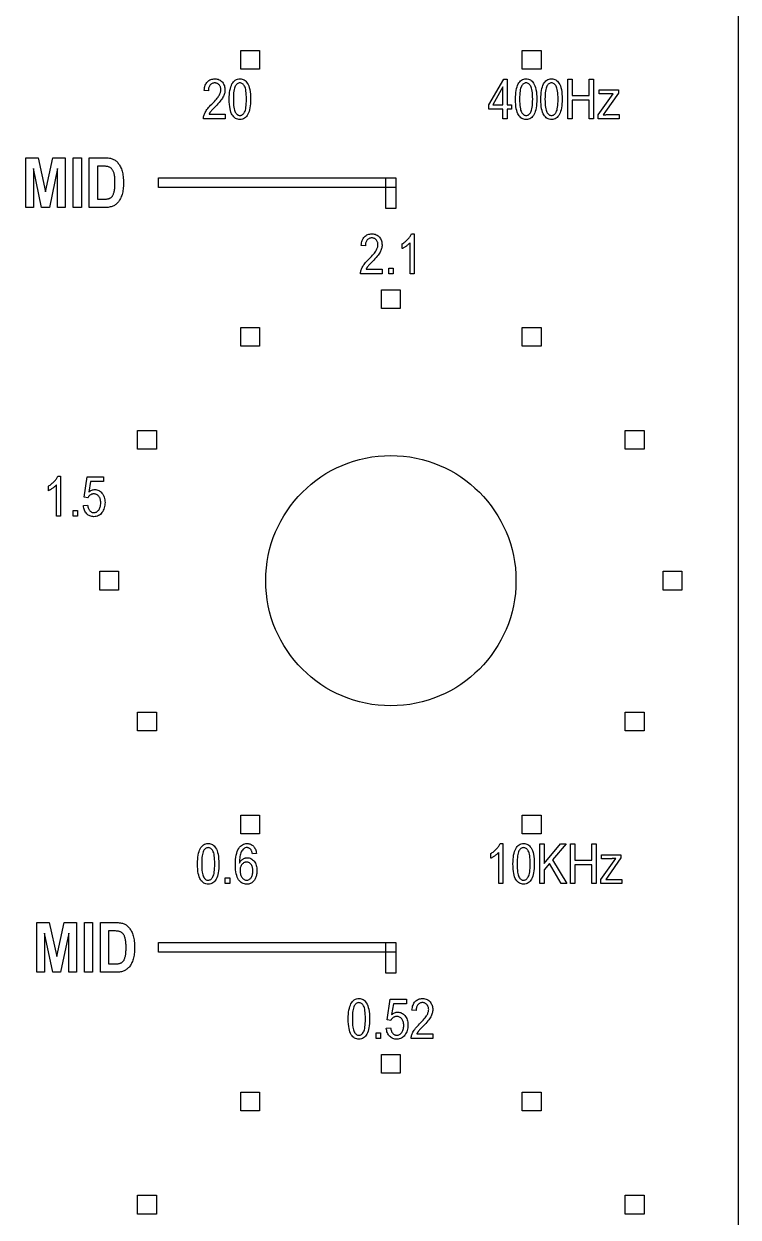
# Model space of a CAD drawing. Header units: millimetres. Extents: x 0 to 40, y 0 to 514.
# Drawn here: x 19.75 to 40.3, y 386.69 to 421.02 of the extents above; entities that cross this region are included whole.
import ezdxf

# ---------------------------------------------------------------- set-up
doc = ezdxf.new("R2010")
doc.units = ezdxf.units.MM
for name, color, linetype in [('CUT', 1, 'CONTINUOUS'), ('LEGEND', 2, 'CONTINUOUS'), ('OUTLINE', 7, 'CONTINUOUS')]:
    doc.layers.add(name, color=color, linetype=linetype)

msp = doc.modelspace()

# ---------------------------------------------------------------- linework, layer by layer
at = {"layer": 'CUT'}
msp.add_circle((30.31, 405), 3.6, dxfattribs=at)
at = {"layer": 'LEGEND'}
for points in [[(25.99, 420.2552), (26.53, 420.2552), (26.53, 419.7152), (25.99, 419.7152)], [(34.09, 420.2552), (34.63, 420.2552), (34.63, 419.7152), (34.09, 419.7152)], [(25.5405, 418.4219), (25.5405, 418.2867), (24.9194, 418.2867), (24.9196, 418.3075), (24.9216, 418.3289), (24.9253, 418.351), (24.9306, 418.3736), (24.9377, 418.3969), (24.9464, 418.4207), (24.9568, 418.4452), (24.969, 418.4703), (24.9833, 418.4963), (25.0004, 418.5234), (25.0201, 418.5516), (25.0425, 418.581), (25.0676, 418.6116), (25.0955, 418.6433), (25.126, 418.6761), (25.1592, 418.7101), (25.1979, 418.7492), (25.2331, 418.786), (25.2648, 418.8206), (25.293, 418.8528), (25.3177, 418.8828), (25.339, 418.9105), (25.3567, 418.9359), (25.3709, 418.959), (25.3827, 418.9808), (25.3928, 419.0022), (25.4014, 419.0232), (25.4084, 419.0438), (25.4139, 419.0641), (25.4178, 419.084), (25.4202, 419.1035), (25.4209, 419.1226), (25.4201, 419.144), (25.4177, 419.1644), (25.4137, 419.1837), (25.4081, 419.202), (25.4009, 419.2194), (25.3922, 419.2357), (25.3818, 419.2509), (25.3698, 419.2652), (25.3566, 419.2781), (25.3427, 419.2893), (25.328, 419.2988), (25.3126, 419.3065), (25.2965, 419.3126), (25.2796, 419.3169), (25.262, 419.3194), (25.2436, 419.3203), (25.2239, 419.3194), (25.2052, 419.3166), (25.1873, 419.3119), (25.1704, 419.3055), (25.1543, 419.2971), (25.1392, 419.2869), (25.1249, 419.2748), (25.1116, 419.2609), (25.0995, 419.2453), (25.089, 419.228), (25.0801, 419.2091), (25.0729, 419.1887), (25.0673, 419.1666), (25.0632, 419.1429), (25.0608, 419.1175), (25.06, 419.0906), (24.9413, 419.1055), (24.9454, 419.1454), (24.9518, 419.1828), (24.9602, 419.2176), (24.9708, 419.2499), (24.9836, 419.2796), (24.9985, 419.3068), (25.0155, 419.3314), (25.0346, 419.3535), (25.0556, 419.373), (25.0782, 419.3899), (25.1024, 419.4042), (25.1283, 419.4159), (25.1557, 419.425), (25.1847, 419.4315), (25.2153, 419.4354), (25.2475, 419.4367), (25.2823, 419.4352), (25.315, 419.4307), (25.3455, 419.4231), (25.3738, 419.4125), (25.3999, 419.3989), (25.4238, 419.3822), (25.4455, 419.3625), (25.4651, 419.3398), (25.4824, 419.3152), (25.4974, 419.2897), (25.5101, 419.2634), (25.5204, 419.2363), (25.5285, 419.2084), (25.5343, 419.1796), (25.5378, 419.15), (25.5389, 419.1195), (25.538, 419.0923), (25.5353, 419.0654), (25.5308, 419.0387), (25.5245, 419.0124), (25.5163, 418.9863), (25.5064, 418.9605), (25.4946, 418.935), (25.4811, 418.9098), (25.465, 418.8836), (25.4457, 418.8554), (25.4231, 418.8251), (25.3973, 418.7927), (25.3682, 418.7582), (25.3359, 418.7216), (25.3004, 418.6829), (25.2616, 418.6422), (25.2369, 418.6169), (25.2146, 418.5936), (25.1945, 418.5725), (25.1767, 418.5535), (25.1612, 418.5366), (25.148, 418.5218), (25.137, 418.509), (25.1284, 418.4984), (25.121, 418.4889), (25.114, 418.4793), (25.1074, 418.4697), (25.1011, 418.4601), (25.0952, 418.4506), (25.0896, 418.441), (25.0844, 418.4314), (25.0795, 418.4219)], [(25.6623, 418.8515), (25.6636, 418.9214), (25.6672, 418.9869), (25.6733, 419.0481), (25.6818, 419.1049), (25.6927, 419.1573), (25.7061, 419.2053), (25.7219, 419.249), (25.7401, 419.2883), (25.7607, 419.3231), (25.7836, 419.3532), (25.8088, 419.3787), (25.8363, 419.3996), (25.8661, 419.4158), (25.8982, 419.4274), (25.9326, 419.4344), (25.9694, 419.4367), (26.0021, 419.4348), (26.033, 419.4292), (26.0621, 419.4198), (26.0895, 419.4066), (26.1151, 419.3897), (26.1389, 419.369), (26.1609, 419.3446), (26.1811, 419.3164), (26.2031, 419.2773), (26.2221, 419.2328), (26.2382, 419.1829), (26.2514, 419.1275), (26.2617, 419.0667), (26.269, 419.0004), (26.2734, 418.9287), (26.2748, 418.8515), (26.2736, 418.782), (26.27, 418.7168), (26.264, 418.6559), (26.2555, 418.5993), (26.2446, 418.547), (26.2313, 418.499), (26.2156, 418.4554), (26.1975, 418.416), (26.177, 418.3811), (26.1541, 418.3509), (26.1289, 418.3253), (26.1014, 418.3044), (26.0715, 418.2881), (26.0393, 418.2765), (26.0047, 418.2695), (25.9678, 418.2672), (25.935, 418.2692), (25.9037, 418.2754), (25.8739, 418.2856), (25.8456, 418.3), (25.8189, 418.3184), (25.7937, 418.341), (25.77, 418.3677), (25.7479, 418.3984), (25.7278, 418.4342), (25.7105, 418.476), (25.6958, 418.5237), (25.6837, 418.5773), (25.6744, 418.6369), (25.6677, 418.7025), (25.6637, 418.7741), (25.6623, 418.8515)], [(25.7803, 418.8515), (25.7811, 418.7847), (25.7837, 418.7236), (25.7878, 418.6682), (25.7937, 418.6186), (25.8012, 418.5748), (25.8104, 418.5367), (25.8213, 418.5043), (25.8338, 418.4777), (25.8477, 418.4555), (25.8625, 418.4362), (25.8782, 418.4199), (25.8949, 418.4065), (25.9125, 418.3961), (25.931, 418.3887), (25.9505, 418.3843), (25.9709, 418.3828), (25.9903, 418.3843), (26.0088, 418.3888), (26.0265, 418.3963), (26.0434, 418.4068), (26.0595, 418.4203), (26.0748, 418.4369), (26.0893, 418.4564), (26.103, 418.4789), (26.1154, 418.5057), (26.1262, 418.5382), (26.1353, 418.5763), (26.1428, 418.6201), (26.1486, 418.6695), (26.1528, 418.7245), (26.1553, 418.7852), (26.1561, 418.8515), (26.1553, 418.9186), (26.1527, 418.9798), (26.1486, 419.0353), (26.1427, 419.0849), (26.1352, 419.1288), (26.126, 419.1669), (26.1151, 419.1992), (26.1026, 419.2258), (26.0887, 419.2479), (26.0738, 419.2671), (26.058, 419.2834), (26.0412, 419.2967), (26.0233, 419.307), (26.0045, 419.3144), (25.9847, 419.3188), (25.9639, 419.3203), (25.9448, 419.3188), (25.9264, 419.3143), (25.9089, 419.3068), (25.8921, 419.2963), (25.8762, 419.2828), (25.861, 419.2662), (25.8466, 419.2467), (25.833, 419.2242), (25.8207, 419.1974), (25.81, 419.1649), (25.8009, 419.1268), (25.7935, 419.083), (25.7877, 419.0336), (25.7836, 418.9786), (25.7811, 418.9179), (25.7803, 418.8515)], [(33.5358, 418.2867), (33.5358, 418.5609), (33.1288, 418.5609), (33.1288, 418.6898), (33.5577, 419.432), (33.6514, 419.432), (33.6514, 418.6898), (33.7788, 418.6898), (33.7788, 418.5609), (33.6514, 418.5609), (33.6514, 418.2867)], [(33.5358, 418.6898), (33.5358, 419.2062), (33.242, 418.6898)], [(33.8959, 418.8515), (33.8972, 418.9214), (33.9008, 418.9869), (33.9069, 419.0481), (33.9154, 419.1049), (33.9263, 419.1573), (33.9397, 419.2053), (33.9555, 419.249), (33.9737, 419.2883), (33.9943, 419.3231), (34.0172, 419.3532), (34.0424, 419.3787), (34.0699, 419.3996), (34.0997, 419.4158), (34.1318, 419.4274), (34.1662, 419.4344), (34.203, 419.4367), (34.2357, 419.4348), (34.2666, 419.4292), (34.2957, 419.4198), (34.3231, 419.4066), (34.3487, 419.3897), (34.3725, 419.369), (34.3945, 419.3446), (34.4147, 419.3164), (34.4367, 419.2773), (34.4557, 419.2328), (34.4718, 419.1829), (34.485, 419.1275), (34.4953, 419.0667), (34.5026, 419.0004), (34.507, 418.9287), (34.5084, 418.8515), (34.5072, 418.782), (34.5036, 418.7168), (34.4976, 418.6559), (34.4891, 418.5993), (34.4782, 418.547), (34.4649, 418.499), (34.4492, 418.4554), (34.4311, 418.416), (34.4106, 418.3811), (34.3877, 418.3509), (34.3625, 418.3253), (34.335, 418.3044), (34.3051, 418.2881), (34.2729, 418.2765), (34.2383, 418.2695), (34.2014, 418.2672), (34.1686, 418.2692), (34.1373, 418.2754), (34.1075, 418.2856), (34.0792, 418.3), (34.0525, 418.3184), (34.0273, 418.341), (34.0036, 418.3677), (33.9815, 418.3984), (33.9614, 418.4342), (33.9441, 418.476), (33.9294, 418.5237), (33.9173, 418.5773), (33.908, 418.6369), (33.9013, 418.7025), (33.8973, 418.7741), (33.8959, 418.8515)], [(34.0139, 418.8515), (34.0147, 418.7847), (34.0173, 418.7236), (34.0214, 418.6682), (34.0273, 418.6186), (34.0348, 418.5748), (34.044, 418.5367), (34.0549, 418.5043), (34.0674, 418.4777), (34.0813, 418.4555), (34.0961, 418.4362), (34.1118, 418.4199), (34.1285, 418.4065), (34.1461, 418.3961), (34.1646, 418.3887), (34.1841, 418.3843), (34.2045, 418.3828), (34.2239, 418.3843), (34.2424, 418.3888), (34.2601, 418.3963), (34.277, 418.4068), (34.2931, 418.4203), (34.3084, 418.4369), (34.3229, 418.4564), (34.3366, 418.4789), (34.349, 418.5057), (34.3598, 418.5382), (34.3689, 418.5763), (34.3764, 418.6201), (34.3822, 418.6695), (34.3864, 418.7245), (34.3889, 418.7852), (34.3897, 418.8515), (34.3889, 418.9186), (34.3863, 418.9798), (34.3822, 419.0353), (34.3763, 419.0849), (34.3688, 419.1288), (34.3596, 419.1669), (34.3487, 419.1992), (34.3362, 419.2258), (34.3223, 419.2479), (34.3074, 419.2671), (34.2916, 419.2834), (34.2747, 419.2967), (34.2569, 419.307), (34.2381, 419.3144), (34.2183, 419.3188), (34.1975, 419.3203), (34.1784, 419.3188), (34.16, 419.3143), (34.1425, 419.3068), (34.1257, 419.2963), (34.1098, 419.2828), (34.0946, 419.2662), (34.0802, 419.2467), (34.0666, 419.2242), (34.0543, 419.1974), (34.0436, 419.1649), (34.0345, 419.1268), (34.0271, 419.083), (34.0213, 419.0336), (34.0172, 418.9786), (34.0147, 418.9179), (34.0139, 418.8515)], [(34.6256, 418.8515), (34.6268, 418.9214), (34.6305, 418.9869), (34.6366, 419.0481), (34.6451, 419.1049), (34.656, 419.1573), (34.6694, 419.2053), (34.6851, 419.249), (34.7034, 419.2883), (34.7239, 419.3231), (34.7468, 419.3532), (34.772, 419.3787), (34.7996, 419.3996), (34.8294, 419.4158), (34.8615, 419.4274), (34.8959, 419.4344), (34.9327, 419.4367), (34.9654, 419.4348), (34.9963, 419.4292), (35.0254, 419.4198), (35.0528, 419.4066), (35.0783, 419.3897), (35.1021, 419.369), (35.1241, 419.3446), (35.1444, 419.3164), (35.1663, 419.2773), (35.1854, 419.2328), (35.2015, 419.1829), (35.2147, 419.1275), (35.2249, 419.0667), (35.2323, 419.0004), (35.2367, 418.9287), (35.2381, 418.8515), (35.2369, 418.782), (35.2333, 418.7168), (35.2272, 418.6559), (35.2188, 418.5993), (35.2079, 418.547), (35.1946, 418.499), (35.1789, 418.4554), (35.1608, 418.416), (35.1403, 418.3811), (35.1174, 418.3509), (35.0922, 418.3253), (35.0647, 418.3044), (35.0348, 418.2881), (35.0026, 418.2765), (34.968, 418.2695), (34.9311, 418.2672), (34.8983, 418.2692), (34.867, 418.2754), (34.8372, 418.2856), (34.8089, 418.3), (34.7822, 418.3184), (34.757, 418.341), (34.7333, 418.3677), (34.7112, 418.3984), (34.6911, 418.4342), (34.6737, 418.476), (34.659, 418.5237), (34.647, 418.5773), (34.6377, 418.6369), (34.631, 418.7025), (34.627, 418.7741), (34.6256, 418.8515)], [(34.7436, 418.8515), (34.7444, 418.7847), (34.7469, 418.7236), (34.7511, 418.6682), (34.757, 418.6186), (34.7645, 418.5748), (34.7737, 418.5367), (34.7846, 418.5043), (34.7971, 418.4777), (34.811, 418.4555), (34.8257, 418.4362), (34.8415, 418.4199), (34.8581, 418.4065), (34.8758, 418.3961), (34.8943, 418.3887), (34.9138, 418.3843), (34.9342, 418.3828), (34.9535, 418.3843), (34.9721, 418.3888), (34.9898, 418.3963), (35.0067, 418.4068), (35.0228, 418.4203), (35.0381, 418.4369), (35.0526, 418.4564), (35.0662, 418.4789), (35.0787, 418.5057), (35.0895, 418.5382), (35.0986, 418.5763), (35.1061, 418.6201), (35.1119, 418.6695), (35.1161, 418.7245), (35.1185, 418.7852), (35.1194, 418.8515), (35.1185, 418.9186), (35.116, 418.9798), (35.1118, 419.0353), (35.106, 419.0849), (35.0985, 419.1288), (35.0893, 419.1669), (35.0784, 419.1992), (35.0659, 419.2258), (35.052, 419.2479), (35.0371, 419.2671), (35.0213, 419.2834), (35.0044, 419.2967), (34.9866, 419.307), (34.9678, 419.3144), (34.948, 419.3188), (34.9272, 419.3203), (34.9081, 419.3188), (34.8897, 419.3143), (34.8722, 419.3068), (34.8554, 419.2963), (34.8394, 419.2828), (34.8243, 419.2662), (34.8099, 419.2467), (34.7963, 419.2242), (34.784, 419.1974), (34.7733, 419.1649), (34.7642, 419.1268), (34.7568, 419.083), (34.751, 419.0336), (34.7469, 418.9786), (34.7444, 418.9179), (34.7436, 418.8515)], [(35.4037, 418.2867), (35.4037, 419.432), (35.528, 419.432), (35.528, 418.9617), (36.0162, 418.9617), (36.0162, 419.432), (36.1405, 419.432), (36.1405, 418.2867), (36.0162, 418.2867), (36.0162, 418.8265), (35.528, 418.8265), (35.528, 418.2867)], [(36.2756, 418.2867), (36.2756, 418.4008), (36.7092, 419.007), (36.6909, 419.0059), (36.6732, 419.005), (36.6561, 419.0042), (36.6395, 419.0035), (36.6235, 419.003), (36.608, 419.0026), (36.5931, 419.0024), (36.5787, 419.0023), (36.3014, 419.0023), (36.3014, 419.1164), (36.8577, 419.1164), (36.8577, 419.0234), (36.4889, 418.4969), (36.4178, 418.4008), (36.437, 418.4024), (36.4559, 418.4038), (36.4745, 418.4051), (36.4928, 418.406), (36.5108, 418.4068), (36.5286, 418.4074), (36.546, 418.4077), (36.5631, 418.4078), (36.878, 418.4078), (36.878, 418.2867)], [(19.8111, 415.7342), (19.8111, 417.1658), (20.1656, 417.1658), (20.3785, 416.1893), (20.5895, 417.1658), (20.9449, 417.1658), (20.9449, 415.7342), (20.7252, 415.7342), (20.7252, 416.8611), (20.4918, 415.7342), (20.2633, 415.7342), (20.0318, 416.8611), (20.0318, 415.7342)], [(21.1734, 415.7342), (21.1734, 417.1658), (21.4098, 417.1658), (21.4098, 415.7342)], [(21.6354, 417.1658), (22.068, 417.1658), (22.1077, 417.1652), (22.145, 417.1635), (22.1797, 417.1607), (22.2119, 417.1567), (22.2416, 417.1515), (22.2687, 417.1452), (22.2934, 417.1378), (22.3155, 417.1292), (22.3362, 417.1193), (22.3565, 417.1077), (22.3763, 417.0947), (22.3957, 417.08), (22.4147, 417.0638), (22.4334, 417.046), (22.4516, 417.0266), (22.4693, 417.0057), (22.4864, 416.9831), (22.5026, 416.959), (22.5178, 416.9332), (22.5321, 416.9058), (22.5454, 416.8768), (22.5578, 416.8462), (22.5692, 416.8139), (22.5797, 416.7801), (22.5891, 416.7444), (22.5972, 416.7065), (22.6041, 416.6666), (22.6097, 416.6246), (22.6141, 416.5804), (22.6172, 416.5342), (22.6191, 416.4858), (22.6197, 416.4354), (22.6191, 416.3897), (22.6171, 416.3456), (22.6138, 416.303), (22.6092, 416.2619), (22.6033, 416.2223), (22.5961, 416.1842), (22.5876, 416.1477), (22.5777, 416.1126), (22.5669, 416.0792), (22.5553, 416.0476), (22.5431, 416.0177), (22.5301, 415.9897), (22.5165, 415.9634), (22.5021, 415.9389), (22.4871, 415.9162), (22.4713, 415.8953), (22.4548, 415.8759), (22.4374, 415.8577), (22.4192, 415.8408), (22.4001, 415.8251), (22.3802, 415.8107), (22.3595, 415.7974), (22.3379, 415.7855), (22.3155, 415.7747), (22.2919, 415.7652), (22.2666, 415.757), (22.2397, 415.75), (22.2112, 415.7443), (22.181, 415.7399), (22.1492, 415.7367), (22.1157, 415.7348), (22.0807, 415.7342), (21.6354, 415.7342)], [(21.8717, 416.9236), (21.8717, 415.9754), (22.0494, 415.9754), (22.077, 415.9757), (22.1026, 415.9767), (22.1262, 415.9784), (22.1479, 415.9808), (22.1676, 415.9838), (22.1854, 415.9875), (22.2011, 415.9918), (22.2149, 415.9969), (22.2275, 416.0026), (22.2394, 416.009), (22.2508, 416.0161), (22.2616, 416.0239), (22.2718, 416.0323), (22.2814, 416.0415), (22.2905, 416.0513), (22.2989, 416.0618), (22.3069, 416.0735), (22.3146, 416.0867), (22.3219, 416.1015), (22.3288, 416.1178), (22.3354, 416.1358), (22.3417, 416.1553), (22.3476, 416.1764), (22.3531, 416.199), (22.3582, 416.2234), (22.3625, 416.2496), (22.3662, 416.2777), (22.3692, 416.3077), (22.3716, 416.3395), (22.3733, 416.3732), (22.3743, 416.4087), (22.3746, 416.4461), (22.3743, 416.4848), (22.3732, 416.5215), (22.3715, 416.556), (22.3691, 416.5884), (22.366, 416.6187), (22.3622, 416.647), (22.3578, 416.6731), (22.3526, 416.6971), (22.3468, 416.7194), (22.3401, 416.7405), (22.3327, 416.7604), (22.3246, 416.7791), (22.3156, 416.7966), (22.3059, 416.8128), (22.2955, 416.8278), (22.2843, 416.8416), (22.2724, 416.8542), (22.2598, 416.8657), (22.2467, 416.8761), (22.2329, 416.8853), (22.2185, 416.8934), (22.2034, 416.9004), (22.1878, 416.9062), (22.1715, 416.9109), (22.1576, 416.9139), (22.1408, 416.9165), (22.1211, 416.9187), (22.0985, 416.9205), (22.073, 416.9218), (22.0446, 416.9228), (22.0133, 416.9234), (21.9791, 416.9236)], [(23.63, 416.59), (30.45, 416.59), (30.45, 416.31), (23.63, 416.31)], [(30.17, 416.59), (30.45, 416.59), (30.45, 415.71), (30.17, 415.71)], [(30.058, 413.9625), (30.058, 413.8273), (29.437, 413.8273), (29.4372, 413.8482), (29.4392, 413.8696), (29.4428, 413.8916), (29.4482, 413.9143), (29.4552, 413.9375), (29.464, 413.9614), (29.4744, 413.9859), (29.4866, 414.0109), (29.5009, 414.0369), (29.5179, 414.064), (29.5377, 414.0923), (29.5601, 414.1217), (29.5852, 414.1522), (29.6131, 414.1839), (29.6436, 414.2168), (29.6768, 414.2508), (29.7155, 414.2899), (29.7507, 414.3267), (29.7824, 414.3612), (29.8106, 414.3935), (29.8353, 414.4234), (29.8565, 414.4511), (29.8743, 414.4765), (29.8885, 414.4996), (29.9002, 414.5214), (29.9104, 414.5428), (29.919, 414.5638), (29.926, 414.5845), (29.9315, 414.6047), (29.9354, 414.6246), (29.9377, 414.6441), (29.9385, 414.6633), (29.9377, 414.6846), (29.9353, 414.705), (29.9313, 414.7243), (29.9257, 414.7427), (29.9185, 414.76), (29.9097, 414.7763), (29.8993, 414.7916), (29.8873, 414.8059), (29.8742, 414.8188), (29.8603, 414.83), (29.8456, 414.8394), (29.8302, 414.8472), (29.8141, 414.8532), (29.7972, 414.8575), (29.7795, 414.8601), (29.7612, 414.8609), (29.7415, 414.86), (29.7227, 414.8572), (29.7049, 414.8526), (29.6879, 414.8461), (29.6719, 414.8377), (29.6567, 414.8275), (29.6425, 414.8155), (29.6291, 414.8016), (29.6171, 414.7859), (29.6066, 414.7687), (29.5977, 414.7498), (29.5905, 414.7293), (29.5848, 414.7072), (29.5808, 414.6835), (29.5784, 414.6582), (29.5776, 414.6313), (29.4588, 414.6461), (29.463, 414.686), (29.4694, 414.7234), (29.4778, 414.7582), (29.4884, 414.7905), (29.5012, 414.8203), (29.516, 414.8474), (29.533, 414.8721), (29.5522, 414.8941), (29.5732, 414.9136), (29.5958, 414.9305), (29.62, 414.9448), (29.6458, 414.9565), (29.6733, 414.9656), (29.7023, 414.9721), (29.7329, 414.976), (29.7651, 414.9773), (29.7999, 414.9758), (29.8326, 414.9713), (29.8631, 414.9637), (29.8913, 414.9531), (29.9175, 414.9395), (29.9414, 414.9229), (29.9631, 414.9032), (29.9827, 414.8805), (30, 414.8558), (30.015, 414.8304), (30.0276, 414.8041), (30.038, 414.777), (30.0461, 414.749), (30.0519, 414.7202), (30.0553, 414.6906), (30.0565, 414.6602), (30.0556, 414.633), (30.0529, 414.606), (30.0484, 414.5794), (30.042, 414.553), (30.0339, 414.5269), (30.024, 414.5011), (30.0122, 414.4756), (29.9987, 414.4504), (29.9826, 414.4242), (29.9633, 414.396), (29.9407, 414.3657), (29.9149, 414.3333), (29.8858, 414.2988), (29.8535, 414.2622), (29.8179, 414.2236), (29.7791, 414.1828), (29.7545, 414.1575), (29.7321, 414.1343), (29.7121, 414.1132), (29.6943, 414.0941), (29.6788, 414.0772), (29.6655, 414.0624), (29.6546, 414.0497), (29.6459, 414.0391), (29.6386, 414.0295), (29.6316, 414.0199), (29.625, 414.0104), (29.6187, 414.0008), (29.6128, 413.9912), (29.6072, 413.9816), (29.602, 413.9721), (29.5971, 413.9625)], [(30.9791, 413.8273), (30.8635, 413.8273), (30.8635, 414.7234), (30.8531, 414.7117), (30.8419, 414.6999), (30.8298, 414.688), (30.8168, 414.6761), (30.803, 414.6641), (30.7884, 414.652), (30.7729, 414.6399), (30.7565, 414.6277), (30.7399, 414.6159), (30.7236, 414.6048), (30.7076, 414.5945), (30.692, 414.5849), (30.6768, 414.576), (30.6619, 414.5679), (30.6473, 414.5605), (30.633, 414.5539), (30.633, 414.6898), (30.6565, 414.7039), (30.6793, 414.7187), (30.7014, 414.7343), (30.7228, 414.7506), (30.7435, 414.7677), (30.7635, 414.7855), (30.7828, 414.8041), (30.8014, 414.8234), (30.819, 414.8431), (30.8352, 414.8626), (30.8501, 414.8821), (30.8636, 414.9014), (30.8758, 414.9205), (30.8866, 414.9396), (30.896, 414.9585), (30.9041, 414.9773), (30.9791, 414.9773)], [(30.2487, 413.8273), (30.2487, 413.9875), (30.3799, 413.9875), (30.3799, 413.8273)], [(30.04, 413.37), (30.58, 413.37), (30.58, 412.83), (30.04, 412.83)], [(25.99, 412.2848), (26.53, 412.2848), (26.53, 411.7448), (25.99, 411.7448)], [(34.09, 412.2848), (34.63, 412.2848), (34.63, 411.7448), (34.09, 411.7448)], [(23.0252, 409.32), (23.5652, 409.32), (23.5652, 408.78), (23.0252, 408.78)], [(37.0548, 409.32), (37.5948, 409.32), (37.5948, 408.78), (37.0548, 408.78)], [(20.8049, 406.8602), (20.6893, 406.8602), (20.6893, 407.7563), (20.6789, 407.7446), (20.6677, 407.7328), (20.6556, 407.7209), (20.6426, 407.709), (20.6288, 407.697), (20.6141, 407.6849), (20.5986, 407.6728), (20.5823, 407.6606), (20.5656, 407.6488), (20.5493, 407.6377), (20.5334, 407.6274), (20.5178, 407.6178), (20.5025, 407.6089), (20.4876, 407.6008), (20.473, 407.5934), (20.4588, 407.5868), (20.4588, 407.7227), (20.4823, 407.7368), (20.5051, 407.7516), (20.5272, 407.7672), (20.5486, 407.7835), (20.5693, 407.8006), (20.5893, 407.8184), (20.6086, 407.837), (20.6272, 407.8563), (20.6448, 407.876), (20.661, 407.8955), (20.6759, 407.915), (20.6894, 407.9343), (20.7015, 407.9534), (20.7124, 407.9725), (20.7218, 407.9914), (20.7299, 408.0102), (20.8049, 408.0102)], [(21.4651, 407.1602), (21.5862, 407.1727), (21.5902, 407.1463), (21.5954, 407.1215), (21.6017, 407.0986), (21.6091, 407.0773), (21.6176, 407.0578), (21.6272, 407.0401), (21.638, 407.0241), (21.6498, 407.0099), (21.6625, 406.9973), (21.6756, 406.9864), (21.6893, 406.9772), (21.7034, 406.9697), (21.7181, 406.9639), (21.7333, 406.9597), (21.7489, 406.9572), (21.7651, 406.9563), (21.7852, 406.9575), (21.8047, 406.961), (21.8234, 406.9669), (21.8414, 406.9752), (21.8588, 406.9858), (21.8754, 406.9987), (21.8913, 407.0141), (21.9065, 407.0317), (21.9204, 407.0514), (21.9324, 407.0729), (21.9427, 407.096), (21.951, 407.1209), (21.9575, 407.1475), (21.9621, 407.1758), (21.9649, 407.2058), (21.9658, 407.2376), (21.9649, 407.2674), (21.9623, 407.2955), (21.9578, 407.3218), (21.9515, 407.3465), (21.9434, 407.3694), (21.9335, 407.3906), (21.9219, 407.4101), (21.9084, 407.4278), (21.8936, 407.4437), (21.8779, 407.4574), (21.8612, 407.469), (21.8437, 407.4785), (21.8252, 407.4859), (21.8058, 407.4912), (21.7855, 407.4943), (21.7643, 407.4954), (21.7513, 407.4949), (21.7385, 407.4936), (21.726, 407.4913), (21.7136, 407.4881), (21.7014, 407.484), (21.6895, 407.4789), (21.6778, 407.473), (21.6662, 407.4661), (21.6551, 407.4584), (21.6446, 407.45), (21.6346, 407.4409), (21.6253, 407.431), (21.6166, 407.4205), (21.6084, 407.4092), (21.6009, 407.3972), (21.594, 407.3845), (21.4854, 407.4016), (21.5768, 407.9899), (22.0432, 407.9899), (22.0432, 407.8556), (21.669, 407.8556), (21.6182, 407.5477), (21.6392, 407.5646), (21.6606, 407.5792), (21.6823, 407.5915), (21.7043, 407.6016), (21.7266, 407.6095), (21.7493, 407.6151), (21.7723, 407.6185), (21.7955, 407.6196), (21.8245, 407.618), (21.8526, 407.6133), (21.8797, 407.6055), (21.9058, 407.5945), (21.9309, 407.5804), (21.9551, 407.5631), (21.9784, 407.5428), (22.0006, 407.5192), (22.021, 407.493), (22.0387, 407.4647), (22.0537, 407.4341), (22.0659, 407.4014), (22.0755, 407.3664), (22.0823, 407.3293), (22.0864, 407.29), (22.0877, 407.2485), (22.0864, 407.2073), (22.0823, 407.1675), (22.0755, 407.1293), (22.0659, 407.0926), (22.0537, 407.0573), (22.0387, 407.0236), (22.021, 406.9914), (22.0006, 406.9606), (21.9779, 406.9325), (21.9533, 406.9082), (21.9269, 406.8876), (21.8986, 406.8707), (21.8684, 406.8576), (21.8363, 406.8482), (21.8024, 406.8426), (21.7666, 406.8407), (21.7367, 406.842), (21.7081, 406.846), (21.6805, 406.8526), (21.6542, 406.8619), (21.6291, 406.8738), (21.6051, 406.8884), (21.5824, 406.9056), (21.5608, 406.9255), (21.5409, 406.9477), (21.5233, 406.9719), (21.5079, 406.9982), (21.4948, 407.0266), (21.484, 407.0569), (21.4754, 407.0893), (21.4691, 407.1238), (21.4651, 407.1602)], [(21.169, 406.8602), (21.169, 407.0204), (21.3002, 407.0204), (21.3002, 406.8602)], [(21.94, 405.27), (22.48, 405.27), (22.48, 404.73), (21.94, 404.73)], [(38.14, 405.27), (38.68, 405.27), (38.68, 404.73), (38.14, 404.73)], [(23.0252, 401.22), (23.5652, 401.22), (23.5652, 400.68), (23.0252, 400.68)], [(37.0548, 401.22), (37.5948, 401.22), (37.5948, 400.68), (37.0548, 400.68)], [(25.99, 398.2552), (26.53, 398.2552), (26.53, 397.7152), (25.99, 397.7152)], [(34.09, 398.2552), (34.63, 398.2552), (34.63, 397.7152), (34.09, 397.7152)], [(24.7502, 396.8515), (24.7514, 396.9214), (24.7551, 396.9869), (24.7612, 397.0481), (24.7697, 397.1049), (24.7806, 397.1573), (24.794, 397.2053), (24.8097, 397.249), (24.828, 397.2883), (24.8486, 397.3231), (24.8715, 397.3532), (24.8967, 397.3787), (24.9242, 397.3996), (24.954, 397.4158), (24.9861, 397.4274), (25.0205, 397.4344), (25.0573, 397.4367), (25.09, 397.4348), (25.1209, 397.4292), (25.15, 397.4198), (25.1774, 397.4066), (25.203, 397.3897), (25.2267, 397.369), (25.2488, 397.3446), (25.269, 397.3164), (25.291, 397.2773), (25.31, 397.2328), (25.3261, 397.1829), (25.3393, 397.1275), (25.3496, 397.0667), (25.3569, 397.0004), (25.3613, 396.9287), (25.3627, 396.8515), (25.3615, 396.782), (25.3579, 396.7168), (25.3519, 396.6559), (25.3434, 396.5993), (25.3325, 396.547), (25.3192, 396.499), (25.3035, 396.4554), (25.2854, 396.416), (25.2649, 396.3811), (25.242, 396.3509), (25.2168, 396.3253), (25.1893, 396.3044), (25.1594, 396.2881), (25.1272, 396.2765), (25.0926, 396.2695), (25.0557, 396.2672), (25.0229, 396.2692), (24.9916, 396.2754), (24.9618, 396.2856), (24.9335, 396.3), (24.9068, 396.3184), (24.8816, 396.341), (24.8579, 396.3677), (24.8358, 396.3984), (24.8157, 396.4342), (24.7984, 396.476), (24.7837, 396.5237), (24.7716, 396.5773), (24.7623, 396.6369), (24.7556, 396.7025), (24.7516, 396.7741), (24.7502, 396.8515)], [(24.8682, 396.8515), (24.869, 396.7847), (24.8715, 396.7236), (24.8757, 396.6682), (24.8816, 396.6186), (24.8891, 396.5748), (24.8983, 396.5367), (24.9092, 396.5043), (24.9217, 396.4777), (24.9356, 396.4555), (24.9504, 396.4362), (24.9661, 396.4199), (24.9828, 396.4065), (25.0004, 396.3961), (25.0189, 396.3887), (25.0384, 396.3843), (25.0588, 396.3828), (25.0782, 396.3843), (25.0967, 396.3888), (25.1144, 396.3963), (25.1313, 396.4068), (25.1474, 396.4203), (25.1627, 396.4369), (25.1772, 396.4564), (25.1909, 396.4789), (25.2033, 396.5057), (25.2141, 396.5382), (25.2232, 396.5763), (25.2307, 396.6201), (25.2365, 396.6695), (25.2407, 396.7245), (25.2432, 396.7852), (25.244, 396.8515), (25.2431, 396.9186), (25.2406, 396.9798), (25.2365, 397.0353), (25.2306, 397.0849), (25.2231, 397.1288), (25.2139, 397.1669), (25.203, 397.1992), (25.1905, 397.2258), (25.1766, 397.2479), (25.1617, 397.2671), (25.1459, 397.2834), (25.129, 397.2967), (25.1112, 397.307), (25.0924, 397.3144), (25.0726, 397.3188), (25.0518, 397.3203), (25.0327, 397.3188), (25.0143, 397.3143), (24.9968, 397.3068), (24.98, 397.2963), (24.9641, 397.2828), (24.9489, 397.2662), (24.9345, 397.2467), (24.9209, 397.2242), (24.9086, 397.1974), (24.8979, 397.1649), (24.8888, 397.1268), (24.8814, 397.083), (24.8756, 397.0336), (24.8715, 396.9786), (24.869, 396.9179), (24.8682, 396.8515)], [(26.4432, 397.1515), (26.3284, 397.1406), (26.324, 397.1619), (26.3192, 397.1816), (26.3139, 397.1997), (26.308, 397.2162), (26.3017, 397.2311), (26.295, 397.2445), (26.2877, 397.2562), (26.2799, 397.2664), (26.2681, 397.2792), (26.2557, 397.2903), (26.2427, 397.2997), (26.2291, 397.3074), (26.215, 397.3134), (26.2002, 397.3177), (26.1849, 397.3202), (26.169, 397.3211), (26.1444, 397.3191), (26.1211, 397.3133), (26.099, 397.3035), (26.0782, 397.2898), (26.0586, 397.2723), (26.0402, 397.2508), (26.0231, 397.2254), (26.0073, 397.1961), (25.995, 397.1675), (25.9843, 397.1357), (25.9753, 397.1007), (25.9678, 397.0625), (25.962, 397.021), (25.9578, 396.9764), (25.9551, 396.9285), (25.9541, 396.8773), (25.9644, 396.8955), (25.9753, 396.9126), (25.9869, 396.9285), (25.9991, 396.9432), (26.0119, 396.9569), (26.0253, 396.9694), (26.0394, 396.9808), (26.0541, 396.991), (26.0693, 397.0001), (26.0847, 397.0079), (26.1002, 397.0146), (26.1161, 397.02), (26.1321, 397.0242), (26.1483, 397.0273), (26.1648, 397.0291), (26.1815, 397.0297), (26.209, 397.0281), (26.2356, 397.0234), (26.2613, 397.0154), (26.2861, 397.0044), (26.31, 396.9902), (26.333, 396.9728), (26.3552, 396.9522), (26.3764, 396.9285), (26.3959, 396.9021), (26.4128, 396.8736), (26.4271, 396.843), (26.4388, 396.8102), (26.4479, 396.7753), (26.4544, 396.7383), (26.4583, 396.6991), (26.4596, 396.6578), (26.459, 396.6294), (26.457, 396.6017), (26.4537, 396.5747), (26.4492, 396.5483), (26.4433, 396.5226), (26.4361, 396.4976), (26.4276, 396.4733), (26.4178, 396.4496), (26.407, 396.427), (26.3954, 396.406), (26.3831, 396.3864), (26.3701, 396.3684), (26.3563, 396.352), (26.3417, 396.337), (26.3264, 396.3236), (26.3104, 396.3117), (26.2938, 396.3013), (26.2767, 396.2922), (26.2593, 396.2846), (26.2414, 396.2783), (26.2232, 396.2734), (26.2045, 396.27), (26.1854, 396.2679), (26.1659, 396.2672), (26.1311, 396.2692), (26.0979, 396.2752), (26.0663, 396.2852), (26.0362, 396.2992), (26.0077, 396.3172), (25.9807, 396.3392), (25.9553, 396.3653), (25.9315, 396.3953), (25.9099, 396.43), (25.8912, 396.4701), (25.8753, 396.5155), (25.8623, 396.5662), (25.8523, 396.6223), (25.8451, 396.6837), (25.8407, 396.7505), (25.8393, 396.8226), (25.8408, 396.9027), (25.8452, 396.9767), (25.8526, 397.0448), (25.8629, 397.1069), (25.8762, 397.1631), (25.8925, 397.2132), (25.9117, 397.2575), (25.9338, 397.2957), (25.9583, 397.3287), (25.9844, 397.3574), (26.0122, 397.3816), (26.0416, 397.4015), (26.0727, 397.4169), (26.1055, 397.4279), (26.1399, 397.4345), (26.176, 397.4367), (26.2022, 397.4356), (26.2274, 397.4321), (26.2514, 397.4264), (26.2744, 397.4184), (26.2962, 397.4082), (26.317, 397.3956), (26.3367, 397.3808), (26.3553, 397.3637), (26.3725, 397.3444), (26.3879, 397.323), (26.4015, 397.2996), (26.4134, 397.2741), (26.4235, 397.2466), (26.4319, 397.217), (26.4384, 397.1853), (26.4432, 397.1515)], [(33.528, 396.2867), (33.4123, 396.2867), (33.4123, 397.1828), (33.402, 397.171), (33.3907, 397.1592), (33.3786, 397.1474), (33.3657, 397.1354), (33.3519, 397.1234), (33.3372, 397.1114), (33.3217, 397.0993), (33.3053, 397.0871), (33.2887, 397.0753), (33.2724, 397.0642), (33.2565, 397.0538), (33.2409, 397.0442), (33.2256, 397.0354), (33.2107, 397.0273), (33.1961, 397.0199), (33.1819, 397.0133), (33.1819, 397.1492), (33.2054, 397.1633), (33.2281, 397.1781), (33.2502, 397.1936), (33.2716, 397.2099), (33.2923, 397.227), (33.3123, 397.2449), (33.3316, 397.2635), (33.3502, 397.2828), (33.3678, 397.3025), (33.384, 397.322), (33.3989, 397.3414), (33.4124, 397.3607), (33.4246, 397.3799), (33.4354, 397.399), (33.4449, 397.4179), (33.453, 397.4367), (33.528, 397.4367)], [(33.8233, 396.8515), (33.8245, 396.9214), (33.8281, 396.9869), (33.8342, 397.0481), (33.8427, 397.1049), (33.8536, 397.1573), (33.867, 397.2053), (33.8828, 397.249), (33.901, 397.2883), (33.9216, 397.3231), (33.9445, 397.3532), (33.9697, 397.3787), (33.9972, 397.3996), (34.027, 397.4158), (34.0591, 397.4274), (34.0936, 397.4344), (34.1303, 397.4367), (34.163, 397.4348), (34.1939, 397.4292), (34.2231, 397.4198), (34.2504, 397.4066), (34.276, 397.3897), (34.2998, 397.369), (34.3218, 397.3446), (34.342, 397.3164), (34.364, 397.2773), (34.383, 397.2328), (34.3992, 397.1829), (34.4123, 397.1275), (34.4226, 397.0667), (34.4299, 397.0004), (34.4343, 396.9287), (34.4358, 396.8515), (34.4346, 396.782), (34.4309, 396.7168), (34.4249, 396.6559), (34.4164, 396.5993), (34.4056, 396.547), (34.3923, 396.499), (34.3766, 396.4554), (34.3584, 396.416), (34.3379, 396.3811), (34.3151, 396.3509), (34.2899, 396.3253), (34.2623, 396.3044), (34.2325, 396.2881), (34.2002, 396.2765), (34.1657, 396.2695), (34.1287, 396.2672), (34.0959, 396.2692), (34.0646, 396.2754), (34.0348, 396.2856), (34.0066, 396.3), (33.9799, 396.3184), (33.9547, 396.341), (33.931, 396.3677), (33.9088, 396.3984), (33.8888, 396.4342), (33.8714, 396.476), (33.8567, 396.5237), (33.8447, 396.5773), (33.8353, 396.6369), (33.8286, 396.7025), (33.8246, 396.7741), (33.8233, 396.8515)], [(33.9412, 396.8515), (33.9421, 396.7847), (33.9446, 396.7236), (33.9488, 396.6682), (33.9546, 396.6186), (33.9622, 396.5748), (33.9714, 396.5367), (33.9822, 396.5043), (33.9948, 396.4777), (34.0086, 396.4555), (34.0234, 396.4362), (34.0391, 396.4199), (34.0558, 396.4065), (34.0734, 396.3961), (34.092, 396.3887), (34.1114, 396.3843), (34.1319, 396.3828), (34.1512, 396.3843), (34.1697, 396.3888), (34.1874, 396.3963), (34.2043, 396.4068), (34.2204, 396.4203), (34.2357, 396.4369), (34.2502, 396.4564), (34.2639, 396.4789), (34.2764, 396.5057), (34.2871, 396.5382), (34.2963, 396.5763), (34.3037, 396.6201), (34.3096, 396.6695), (34.3137, 396.7245), (34.3162, 396.7852), (34.317, 396.8515), (34.3162, 396.9186), (34.3137, 396.9798), (34.3095, 397.0353), (34.3037, 397.0849), (34.2961, 397.1288), (34.2869, 397.1669), (34.2761, 397.1992), (34.2635, 397.2258), (34.2496, 397.2479), (34.2348, 397.2671), (34.2189, 397.2834), (34.2021, 397.2967), (34.1843, 397.307), (34.1654, 397.3144), (34.1456, 397.3188), (34.1248, 397.3203), (34.1057, 397.3188), (34.0874, 397.3143), (34.0698, 397.3068), (34.0531, 397.2963), (34.0371, 397.2828), (34.0219, 397.2662), (34.0076, 397.2467), (33.994, 397.2242), (33.9816, 397.1974), (33.9709, 397.1649), (33.9618, 397.1268), (33.9544, 397.083), (33.9487, 397.0336), (33.9445, 396.9786), (33.9421, 396.9179), (33.9412, 396.8515)], [(34.5975, 396.2867), (34.5975, 397.432), (34.7217, 397.432), (34.7217, 396.864), (35.1881, 397.432), (35.3569, 397.432), (34.9623, 396.968), (35.3741, 396.2867), (35.21, 396.2867), (34.8756, 396.8664), (34.7217, 396.6836), (34.7217, 396.2867)], [(35.4764, 396.2867), (35.4764, 397.432), (35.6006, 397.432), (35.6006, 396.9617), (36.0889, 396.9617), (36.0889, 397.432), (36.2131, 397.432), (36.2131, 396.2867), (36.0889, 396.2867), (36.0889, 396.8265), (35.6006, 396.8265), (35.6006, 396.2867)], [(25.9721, 396.6578), (25.973, 396.6275), (25.9758, 396.5987), (25.9803, 396.5715), (25.9868, 396.5458), (25.995, 396.5216), (26.0051, 396.4989), (26.017, 396.4778), (26.0307, 396.4582), (26.0456, 396.4405), (26.0612, 396.4252), (26.0773, 396.4122), (26.094, 396.4016), (26.1113, 396.3934), (26.1291, 396.3875), (26.1476, 396.384), (26.1666, 396.3828), (26.1834, 396.3839), (26.1997, 396.3872), (26.2156, 396.3928), (26.231, 396.4006), (26.246, 396.4106), (26.2605, 396.4228), (26.2745, 396.4372), (26.2881, 396.4539), (26.3007, 396.4725), (26.3115, 396.4928), (26.3207, 396.5147), (26.3283, 396.5383), (26.3341, 396.5635), (26.3383, 396.5904), (26.3408, 396.619), (26.3416, 396.6492), (26.3408, 396.6788), (26.3383, 396.7067), (26.3342, 396.7329), (26.3284, 396.7574), (26.3209, 396.7802), (26.3118, 396.8013), (26.301, 396.8206), (26.2885, 396.8383), (26.2749, 396.854), (26.2605, 396.8677), (26.2454, 396.8792), (26.2295, 396.8887), (26.213, 396.896), (26.1956, 396.9013), (26.1776, 396.9044), (26.1588, 396.9055), (26.1404, 396.9044), (26.1225, 396.9013), (26.1053, 396.8961), (26.0886, 396.8888), (26.0726, 396.8794), (26.0571, 396.8679), (26.0422, 396.8543), (26.028, 396.8387), (26.0149, 396.8212), (26.0035, 396.8023), (25.9939, 396.7819), (25.9861, 396.76), (25.98, 396.7367), (25.9756, 396.7119), (25.973, 396.6856), (25.9721, 396.6578)], [(36.3483, 396.2867), (36.3483, 396.4008), (36.7819, 397.007), (36.7636, 397.0059), (36.7459, 397.005), (36.7287, 397.0042), (36.7121, 397.0035), (36.6961, 397.003), (36.6807, 397.0026), (36.6657, 397.0024), (36.6514, 397.0023), (36.3741, 397.0023), (36.3741, 397.1164), (36.9303, 397.1164), (36.9303, 397.0234), (36.5616, 396.4969), (36.4905, 396.4008), (36.5097, 396.4024), (36.5286, 396.4038), (36.5472, 396.4051), (36.5655, 396.406), (36.5835, 396.4068), (36.6012, 396.4074), (36.6186, 396.4077), (36.6358, 396.4078), (36.9506, 396.4078), (36.9506, 396.2867)], [(25.5487, 396.2867), (25.5487, 396.4469), (25.6799, 396.4469), (25.6799, 396.2867)], [(20.1305, 393.7342), (20.1305, 395.1658), (20.485, 395.1658), (20.6979, 394.1893), (20.9088, 395.1658), (21.2643, 395.1658), (21.2643, 393.7342), (21.0445, 393.7342), (21.0445, 394.8611), (20.8111, 393.7342), (20.5826, 393.7342), (20.3512, 394.8611), (20.3512, 393.7342)], [(21.4928, 393.7342), (21.4928, 395.1658), (21.7291, 395.1658), (21.7291, 393.7342)], [(21.9547, 395.1658), (22.3873, 395.1658), (22.4271, 395.1652), (22.4643, 395.1635), (22.499, 395.1607), (22.5312, 395.1567), (22.5609, 395.1515), (22.5881, 395.1452), (22.6127, 395.1378), (22.6349, 395.1292), (22.6555, 395.1193), (22.6758, 395.1077), (22.6956, 395.0947), (22.7151, 395.08), (22.7341, 395.0638), (22.7527, 395.046), (22.7709, 395.0266), (22.7887, 395.0057), (22.8058, 394.9831), (22.8219, 394.959), (22.8371, 394.9332), (22.8514, 394.9058), (22.8647, 394.8768), (22.8771, 394.8462), (22.8885, 394.8139), (22.899, 394.7801), (22.9084, 394.7444), (22.9165, 394.7065), (22.9234, 394.6666), (22.9291, 394.6246), (22.9334, 394.5804), (22.9366, 394.5342), (22.9384, 394.4858), (22.9391, 394.4354), (22.9384, 394.3897), (22.9364, 394.3456), (22.9332, 394.303), (22.9286, 394.2619), (22.9227, 394.2223), (22.9154, 394.1842), (22.9069, 394.1477), (22.8971, 394.1126), (22.8862, 394.0792), (22.8747, 394.0476), (22.8624, 394.0177), (22.8495, 393.9897), (22.8358, 393.9634), (22.8214, 393.9389), (22.8064, 393.9162), (22.7906, 393.8953), (22.7741, 393.8759), (22.7567, 393.8577), (22.7385, 393.8408), (22.7195, 393.8251), (22.6996, 393.8107), (22.6788, 393.7974), (22.6573, 393.7855), (22.6349, 393.7747), (22.6112, 393.7652), (22.5859, 393.757), (22.559, 393.75), (22.5305, 393.7443), (22.5003, 393.7399), (22.4685, 393.7367), (22.4351, 393.7348), (22.4, 393.7342), (21.9547, 393.7342)], [(22.191, 394.9236), (22.191, 393.9754), (22.3687, 393.9754), (22.3963, 393.9757), (22.4219, 393.9767), (22.4456, 393.9784), (22.4673, 393.9808), (22.487, 393.9838), (22.5047, 393.9875), (22.5205, 393.9918), (22.5343, 393.9969), (22.5468, 394.0026), (22.5588, 394.009), (22.5701, 394.0161), (22.5809, 394.0239), (22.5911, 394.0323), (22.6007, 394.0415), (22.6098, 394.0513), (22.6183, 394.0618), (22.6263, 394.0735), (22.6339, 394.0867), (22.6412, 394.1015), (22.6482, 394.1178), (22.6548, 394.1358), (22.661, 394.1553), (22.6669, 394.1764), (22.6725, 394.199), (22.6775, 394.2234), (22.6819, 394.2496), (22.6856, 394.2777), (22.6886, 394.3077), (22.6909, 394.3395), (22.6926, 394.3732), (22.6936, 394.4087), (22.6939, 394.4461), (22.6936, 394.4848), (22.6926, 394.5215), (22.6909, 394.556), (22.6885, 394.5884), (22.6854, 394.6187), (22.6816, 394.647), (22.6771, 394.6731), (22.672, 394.6971), (22.6661, 394.7194), (22.6595, 394.7405), (22.6521, 394.7604), (22.6439, 394.7791), (22.635, 394.7966), (22.6253, 394.8128), (22.6148, 394.8278), (22.6036, 394.8416), (22.5917, 394.8542), (22.5792, 394.8657), (22.566, 394.8761), (22.5522, 394.8853), (22.5378, 394.8934), (22.5228, 394.9004), (22.5071, 394.9062), (22.4908, 394.9109), (22.4769, 394.9139), (22.4601, 394.9165), (22.4404, 394.9187), (22.4178, 394.9205), (22.3923, 394.9218), (22.3639, 394.9228), (22.3326, 394.9234), (22.2984, 394.9236)], [(23.63, 394.59), (30.45, 394.59), (30.45, 394.31), (23.63, 394.31)], [(30.17, 394.59), (30.45, 394.59), (30.45, 393.71), (30.17, 393.71)], [(29.0854, 392.3922), (29.0866, 392.4621), (29.0902, 392.5276), (29.0963, 392.5887), (29.1048, 392.6455), (29.1158, 392.6979), (29.1291, 392.7459), (29.1449, 392.7896), (29.1631, 392.8289), (29.1837, 392.8637), (29.2066, 392.8938), (29.2318, 392.9194), (29.2593, 392.9402), (29.2891, 392.9565), (29.3213, 392.9681), (29.3557, 392.975), (29.3924, 392.9773), (29.4251, 392.9755), (29.456, 392.9698), (29.4852, 392.9604), (29.5125, 392.9473), (29.5381, 392.9303), (29.5619, 392.9097), (29.5839, 392.8852), (29.6041, 392.857), (29.6261, 392.818), (29.6452, 392.7735), (29.6613, 392.7235), (29.6745, 392.6682), (29.6847, 392.6073), (29.692, 392.5411), (29.6964, 392.4693), (29.6979, 392.3922), (29.6967, 392.3227), (29.6931, 392.2574), (29.687, 392.1965), (29.6786, 392.1399), (29.6677, 392.0877), (29.6544, 392.0397), (29.6387, 391.996), (29.6205, 391.9566), (29.6, 391.9218), (29.5772, 391.8915), (29.552, 391.8659), (29.5245, 391.845), (29.4946, 391.8287), (29.4623, 391.8171), (29.4278, 391.8101), (29.3909, 391.8078), (29.358, 391.8099), (29.3267, 391.816), (29.2969, 391.8263), (29.2687, 391.8406), (29.242, 391.8591), (29.2168, 391.8816), (29.1931, 391.9083), (29.1709, 391.9391), (29.1509, 391.9749), (29.1335, 392.0166), (29.1188, 392.0643), (29.1068, 392.118), (29.0974, 392.1776), (29.0907, 392.2432), (29.0867, 392.3147), (29.0854, 392.3922)], [(29.2034, 392.3922), (29.2042, 392.3253), (29.2067, 392.2642), (29.2109, 392.2089), (29.2167, 392.1593), (29.2243, 392.1154), (29.2335, 392.0773), (29.2443, 392.045), (29.2569, 392.0184), (29.2707, 391.9961), (29.2855, 391.9768), (29.3012, 391.9605), (29.3179, 391.9472), (29.3355, 391.9368), (29.3541, 391.9294), (29.3736, 391.9249), (29.394, 391.9234), (29.4133, 391.9249), (29.4318, 391.9294), (29.4495, 391.937), (29.4664, 391.9475), (29.4825, 391.961), (29.4978, 391.9775), (29.5123, 391.997), (29.526, 392.0195), (29.5385, 392.0464), (29.5493, 392.0789), (29.5584, 392.117), (29.5659, 392.1607), (29.5717, 392.2101), (29.5758, 392.2652), (29.5783, 392.3259), (29.5791, 392.3922), (29.5783, 392.4592), (29.5758, 392.5205), (29.5716, 392.5759), (29.5658, 392.6256), (29.5582, 392.6695), (29.549, 392.7076), (29.5382, 392.7399), (29.5256, 392.7664), (29.5118, 392.7886), (29.4969, 392.8078), (29.481, 392.824), (29.4642, 392.8373), (29.4464, 392.8476), (29.4276, 392.855), (29.4077, 392.8595), (29.387, 392.8609), (29.3678, 392.8594), (29.3495, 392.8549), (29.3319, 392.8474), (29.3152, 392.8369), (29.2992, 392.8234), (29.284, 392.8069), (29.2697, 392.7874), (29.2561, 392.7648), (29.2437, 392.738), (29.233, 392.7055), (29.224, 392.6674), (29.2165, 392.6236), (29.2108, 392.5742), (29.2067, 392.5192), (29.2042, 392.4585), (29.2034, 392.3922)], [(30.1799, 392.1273), (30.301, 392.1398), (30.3051, 392.1134), (30.3103, 392.0886), (30.3166, 392.0657), (30.324, 392.0444), (30.3325, 392.0249), (30.3421, 392.0072), (30.3528, 391.9912), (30.3647, 391.977), (30.3773, 391.9644), (30.3905, 391.9535), (30.4041, 391.9443), (30.4183, 391.9368), (30.433, 391.931), (30.4481, 391.9268), (30.4638, 391.9243), (30.4799, 391.9234), (30.5001, 391.9246), (30.5195, 391.9281), (30.5383, 391.934), (30.5563, 391.9423), (30.5736, 391.9529), (30.5902, 391.9658), (30.6061, 391.9812), (30.6213, 391.9988), (30.6352, 392.0185), (30.6473, 392.04), (30.6575, 392.0631), (30.6659, 392.088), (30.6724, 392.1146), (30.677, 392.1429), (30.6798, 392.1729), (30.6807, 392.2047), (30.6798, 392.2345), (30.6771, 392.2626), (30.6726, 392.2889), (30.6663, 392.3136), (30.6583, 392.3365), (30.6484, 392.3577), (30.6367, 392.3772), (30.6233, 392.3949), (30.6085, 392.4108), (30.5927, 392.4245), (30.5761, 392.4361), (30.5585, 392.4456), (30.5401, 392.453), (30.5207, 392.4583), (30.5004, 392.4614), (30.4791, 392.4625), (30.4662, 392.462), (30.4534, 392.4607), (30.4408, 392.4584), (30.4285, 392.4552), (30.4163, 392.4511), (30.4044, 392.446), (30.3926, 392.4401), (30.3811, 392.4332), (30.37, 392.4255), (30.3594, 392.4171), (30.3495, 392.408), (30.3402, 392.3981), (30.3314, 392.3876), (30.3233, 392.3763), (30.3158, 392.3643), (30.3088, 392.3516), (30.2002, 392.3687), (30.2916, 392.957), (30.758, 392.957), (30.758, 392.8227), (30.3838, 392.8227), (30.333, 392.5148), (30.3541, 392.5317), (30.3755, 392.5463), (30.3972, 392.5586), (30.4192, 392.5688), (30.4415, 392.5766), (30.4642, 392.5822), (30.4871, 392.5856), (30.5104, 392.5867), (30.5394, 392.5852), (30.5674, 392.5804), (30.5945, 392.5726), (30.6206, 392.5616), (30.6458, 392.5475), (30.67, 392.5302), (30.6932, 392.5099), (30.7155, 392.4863), (30.7359, 392.4601), (30.7536, 392.4318), (30.7686, 392.4012), (30.7808, 392.3685), (30.7903, 392.3335), (30.7971, 392.2964), (30.8012, 392.2571), (30.8026, 392.2156), (30.8012, 392.1744), (30.7971, 392.1346), (30.7903, 392.0964), (30.7808, 392.0597), (30.7686, 392.0244), (30.7536, 391.9907), (30.7359, 391.9585), (30.7155, 391.9277), (30.6928, 391.8996), (30.6682, 391.8753), (30.6417, 391.8547), (30.6134, 391.8378), (30.5832, 391.8247), (30.5512, 391.8153), (30.5173, 391.8097), (30.4815, 391.8078), (30.4516, 391.8091), (30.4229, 391.8131), (30.3954, 391.8197), (30.3691, 391.829), (30.3439, 391.8409), (30.32, 391.8555), (30.2972, 391.8727), (30.2756, 391.8926), (30.2558, 391.9148), (30.2381, 391.939), (30.2228, 391.9653), (30.2097, 391.9937), (30.1989, 392.024), (30.1903, 392.0564), (30.184, 392.0909), (30.1799, 392.1273)], [(31.5174, 391.9625), (31.5174, 391.8273), (30.8963, 391.8273), (30.8966, 391.8482), (30.8985, 391.8696), (30.9022, 391.8916), (30.9076, 391.9143), (30.9146, 391.9375), (30.9234, 391.9614), (30.9338, 391.9859), (30.9459, 392.0109), (30.9603, 392.0369), (30.9773, 392.064), (30.997, 392.0923), (31.0195, 392.1217), (31.0446, 392.1522), (31.0724, 392.1839), (31.103, 392.2168), (31.1362, 392.2508), (31.1749, 392.2899), (31.21, 392.3267), (31.2418, 392.3612), (31.27, 392.3935), (31.2947, 392.4234), (31.3159, 392.4511), (31.3336, 392.4765), (31.3479, 392.4996), (31.3596, 392.5214), (31.3698, 392.5428), (31.3784, 392.5638), (31.3854, 392.5845), (31.3909, 392.6047), (31.3948, 392.6246), (31.3971, 392.6441), (31.3979, 392.6633), (31.3971, 392.6846), (31.3947, 392.705), (31.3907, 392.7243), (31.3851, 392.7427), (31.3779, 392.76), (31.3691, 392.7763), (31.3587, 392.7916), (31.3467, 392.8059), (31.3336, 392.8188), (31.3196, 392.83), (31.305, 392.8394), (31.2896, 392.8472), (31.2734, 392.8532), (31.2566, 392.8575), (31.2389, 392.8601), (31.2205, 392.8609), (31.2009, 392.86), (31.1821, 392.8572), (31.1643, 392.8526), (31.1473, 392.8461), (31.1313, 392.8377), (31.1161, 392.8275), (31.1019, 392.8155), (31.0885, 392.8016), (31.0764, 392.7859), (31.066, 392.7687), (31.0571, 392.7498), (31.0498, 392.7293), (31.0442, 392.7072), (31.0402, 392.6835), (31.0378, 392.6582), (31.037, 392.6313), (30.9182, 392.6461), (30.9224, 392.686), (30.9287, 392.7234), (30.9372, 392.7582), (30.9478, 392.7905), (30.9605, 392.8203), (30.9754, 392.8474), (30.9924, 392.8721), (31.0116, 392.8941), (31.0326, 392.9136), (31.0552, 392.9305), (31.0794, 392.9448), (31.1052, 392.9565), (31.1326, 392.9656), (31.1616, 392.9721), (31.1922, 392.976), (31.2245, 392.9773), (31.2593, 392.9758), (31.292, 392.9713), (31.3224, 392.9637), (31.3507, 392.9531), (31.3768, 392.9395), (31.4007, 392.9229), (31.4225, 392.9032), (31.442, 392.8805), (31.4593, 392.8558), (31.4743, 392.8304), (31.487, 392.8041), (31.4974, 392.777), (31.5055, 392.749), (31.5112, 392.7202), (31.5147, 392.6906), (31.5159, 392.6602), (31.515, 392.633), (31.5122, 392.606), (31.5077, 392.5794), (31.5014, 392.553), (31.4933, 392.5269), (31.4833, 392.5011), (31.4716, 392.4756), (31.458, 392.4504), (31.442, 392.4242), (31.4226, 392.396), (31.4001, 392.3657), (31.3743, 392.3333), (31.3452, 392.2988), (31.3129, 392.2622), (31.2773, 392.2236), (31.2385, 392.1828), (31.2139, 392.1575), (31.1915, 392.1343), (31.1714, 392.1132), (31.1537, 392.0941), (31.1381, 392.0772), (31.1249, 392.0624), (31.114, 392.0497), (31.1053, 392.0391), (31.098, 392.0295), (31.091, 392.0199), (31.0843, 392.0104), (31.0781, 392.0008), (31.0721, 391.9912), (31.0666, 391.9816), (31.0613, 391.9721), (31.0565, 391.9625)], [(29.8838, 391.8273), (29.8838, 391.9875), (30.0151, 391.9875), (30.0151, 391.8273)], [(30.04, 391.37), (30.58, 391.37), (30.58, 390.83), (30.04, 390.83)], [(25.99, 390.2848), (26.53, 390.2848), (26.53, 389.7448), (25.99, 389.7448)], [(34.09, 390.2848), (34.63, 390.2848), (34.63, 389.7448), (34.09, 389.7448)], [(23.0252, 387.32), (23.5652, 387.32), (23.5652, 386.78), (23.0252, 386.78)], [(37.0548, 387.32), (37.5948, 387.32), (37.5948, 386.78), (37.0548, 386.78)]]:
    msp.add_lwpolyline(points, close=True, dxfattribs=at)
at = {"layer": 'OUTLINE'}
msp.add_lwpolyline([(0, 514), (40.3, 514), (40.3, 0), (0, 0)], close=True, dxfattribs=at)

doc.saveas('drawing.dxf')
